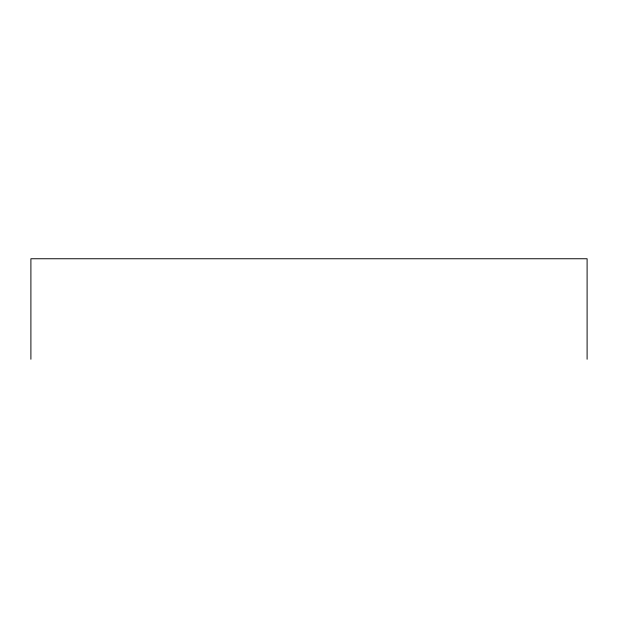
<?xml version="1.0" encoding="UTF-8"?>
<svg xmlns="http://www.w3.org/2000/svg" width="618" height="618" viewBox="0 0 618 618"><rect width="100%" height="100%" fill="white"/><g stroke="black" fill="none" stroke-linecap="round" stroke-linejoin="round"><path stroke-width="0.93" d="M587.1 359.251L587.1 258.749L30.9 258.749L30.9 359.251"/></g></svg>
